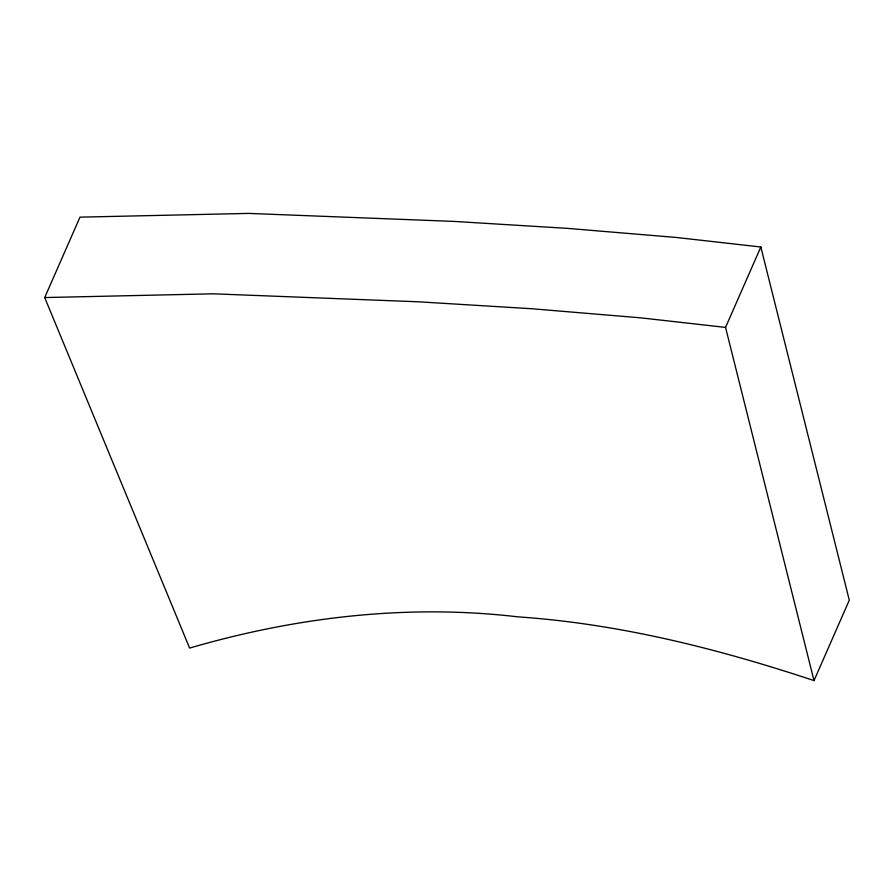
<?xml version="1.0" encoding="UTF-8"?>
<svg xmlns="http://www.w3.org/2000/svg" width="894" height="894" viewBox="0 0 894 894"><rect width="100%" height="100%" fill="white"/><g stroke="black" fill="none" stroke-linecap="round" stroke-linejoin="round"><path stroke-width="1.34" d="M44.7 297.557L79.991 217.153L248.599 213.409L454.007 221.41L567.243 228.35L676.11 237.446L760.839 247.001L849.3 600.187L814.009 680.591C717.927 648.686 619.106 623.744 517.805 616.849C407.541 603.83 295.869 617.072 189.617 648.072L44.7 297.557L213.308 293.813L418.705 301.814L531.941 308.754L640.808 317.851L725.548 327.405L814.009 680.591M725.548 327.405L760.839 247.001"/></g></svg>
